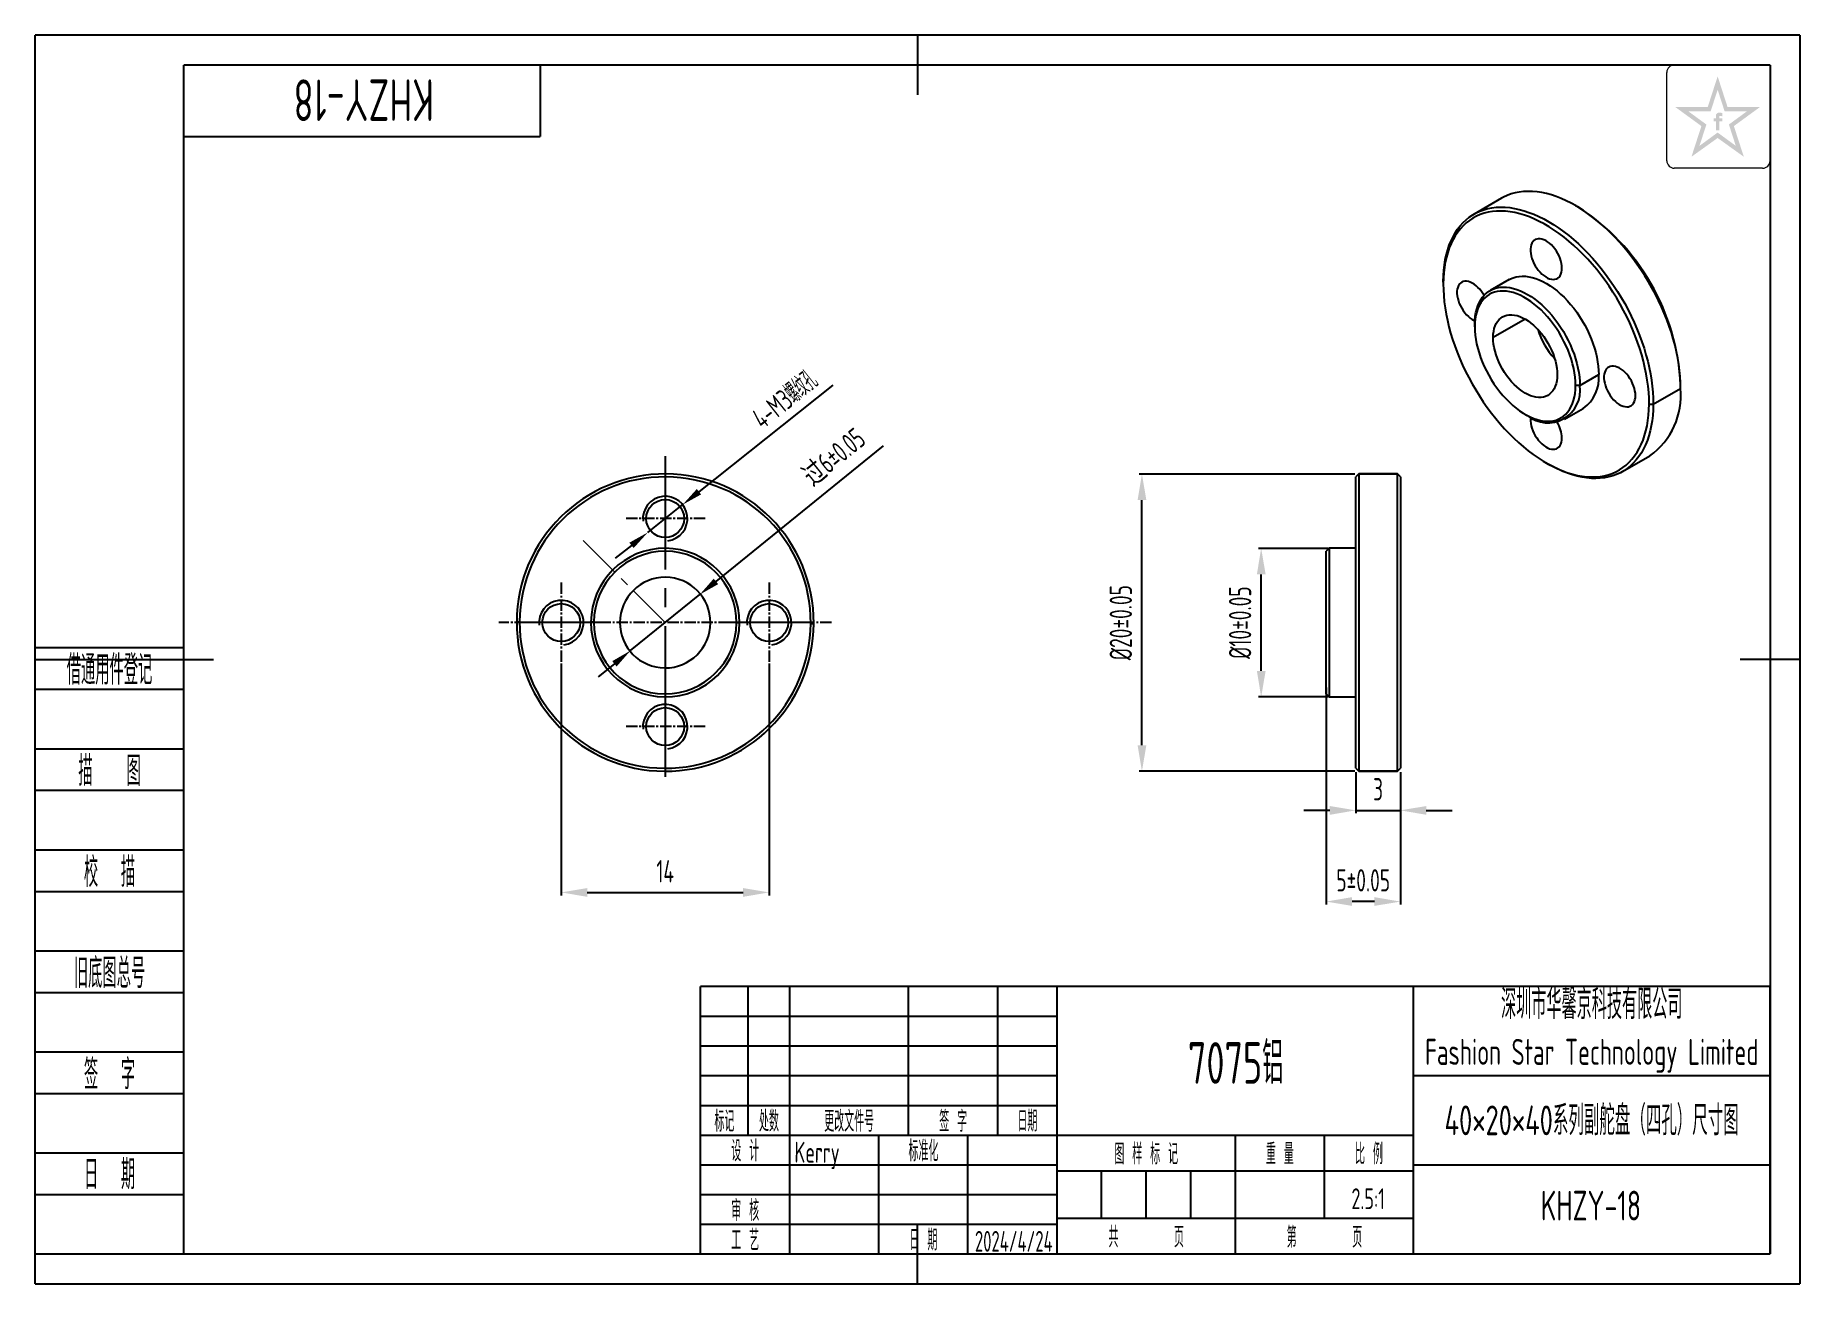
# Model space of a CAD drawing. Header units: inches. Extents: x -10 to 109, y -2 to 82.
import ezdxf
from ezdxf.enums import TextEntityAlignment as Align

# ---------------------------------------------------------------- set-up
doc = ezdxf.new("R2010")
doc.units = ezdxf.units.IN
doc.header["$LTSCALE"] = 0.4
doc.header["$MEASUREMENT"] = 0
doc.header["$PDMODE"] = 3
doc.header["$PDSIZE"] = 0.3125
doc.linetypes.add('CENTER', pattern=[0.6, 0.375, -0.075, 0.075, -0.075])
doc.linetypes.add('CENTER2', pattern=[28.575, 19.05, -3.175, 3.175, -3.175])
doc.layers.get('0').update_dxf_attribs({"linetype": 'CONTINUOUS'})
doc.layers.get('Defpoints').update_dxf_attribs({"linetype": 'CONTINUOUS'})
for name, color, linetype in [('1轮廓实线层', 7, 'CONTINUOUS'), ('2细线层', 4, 'CONTINUOUS'), ('3中心线层', 1, 'CENTER2'), ('6文字层', 3, 'CONTINUOUS'), ('7标注层', 4, 'CONTINUOUS'), ('DIM', 211, 'CONTINUOUS'), ('图框层', 7, 'CONTINUOUS')]:
    doc.layers.add(name, color=color, linetype=linetype)
doc.styles.add('PC_TEXTSTYLE', font='ISOCP.SHX', dxfattribs={"width": 0.707, "bigfont": 'GBCBIG.SHX'})
doc.styles.add('PC_TEXTSTYLE4', font='ISOCP.SHX', dxfattribs={"width": 0.707, "bigfont": 'GBCBIG.SHX'})
doc.dimstyles.new('GB_DIAMETER', dxfattribs={"dimtxt": 3.5, "dimasz": 3.5, "dimexe": 1, "dimexo": 0, "dimgap": 1.5, "dimtad": 1, "dimjust": 4, "dimdsep": 46, "dimtxsty": 'PC_TEXTSTYLE', "dimcen": 0, "dimclrd": 256, "dimclrt": 3, "dimadec": 0, "dimazin": 2, "dimtp": 0.1, "dimtm": 0.1, "dimtfac": 0.71, "dimtdec": 3, "dimtmove": 0, "dimatfit": 2, "dimfxl": 1, "dimtfill": 1, "dimarcsym": 0})
doc.dimstyles.new('GB_LINEAR', dxfattribs={"dimtxt": 3.5, "dimasz": 3.5, "dimexe": 1, "dimexo": 0, "dimgap": 1.5, "dimtad": 1, "dimdsep": 46, "dimtxsty": 'PC_TEXTSTYLE', "dimcen": 0, "dimclrd": 256, "dimclrt": 3, "dimadec": 0, "dimazin": 2, "dimtp": 0.1, "dimtm": 0.1, "dimtfac": 0.71, "dimtdec": 3, "dimtmove": 0, "dimatfit": 3, "dimfxl": 1, "dimtfill": 1, "dimarcsym": 0})

# ---------------------------------------------------------------- blocks, each defined once
blk = doc.blocks.new('*D2')
at = {"layer": '7标注层', "color": 0, "lineweight": -2}
for p, q in [((25.41, 39.72), (25.41, 24.13)), ((39.41, 39.72), (39.41, 24.13))]:
    blk.add_line(p, q, dxfattribs=at)
at = {"layer": '7标注层', "lineweight": -2}
blk.add_line((27.16, 24.33), (37.66, 24.33), dxfattribs=at)
at = {"layer": '7标注层'}
for points in [[(27.16, 24.62), (27.16, 24.03), (25.41, 24.33)], [(37.66, 24.03), (37.66, 24.62), (39.41, 24.33)]]:
    blk.add_solid(points, dxfattribs=at)
at = {"layer": 'Defpoints', "color": 0}
for p in [(25.41, 39.78), (39.41, 39.78), (39.41, 24.33)]:
    blk.add_point(p, dxfattribs=at)
at = {"layer": '7标注层', "color": 3, "insert": (32.41, 25.75), "char_height": 1.5, "attachment_point": 5, "style": 'PC_TEXTSTYLE', "bg_fill": 3, "box_fill_scale": 1.25, "bg_fill_color": 257, "bg_fill_transparency": 0}
blk.add_mtext('14', dxfattribs=at)
blk = doc.blocks.new('_ClosedBlank')
at = {"color": 0, "linetype": 'ByBlock', "lineweight": -2}
for p, q in [((-1, 0.167), (0, 0)), ((-1, 0.167), (-1, -0.167)), ((0, 0), (-1, -0.167))]:
    blk.add_line(p, q, dxfattribs=at)
blk = doc.blocks.new('*D7')
at = {"layer": '7标注层', "color": 0, "lineweight": -2}
for p, q in [((77.04, 47.48), (72.35, 47.48)), ((77.04, 37.48), (72.35, 37.48))]:
    blk.add_line(p, q, dxfattribs=at)
at = {"layer": '7标注层', "lineweight": -2}
blk.add_line((72.54, 39.23), (72.54, 45.73), dxfattribs=at)
at = {"layer": '7标注层'}
for points in [[(72.84, 45.73), (72.25, 45.73), (72.54, 47.48)], [(72.25, 39.23), (72.84, 39.23), (72.54, 37.48)]]:
    blk.add_solid(points, dxfattribs=at)
at = {"layer": 'Defpoints', "color": 0}
for p in [(72.54, 47.48), (77.11, 47.48), (77.11, 37.48)]:
    blk.add_point(p, dxfattribs=at)
at = {"layer": '7标注层', "color": 3, "insert": (71.12, 42.48), "char_height": 1.5, "attachment_point": 5, "rotation": 90, "style": 'PC_TEXTSTYLE', "bg_fill": 3, "box_fill_scale": 1.25, "bg_fill_color": 257, "bg_fill_transparency": 0}
blk.add_mtext('%%c10%%p0.05', dxfattribs=at)
blk = doc.blocks.new('*D3')
at = {"layer": '7标注层', "lineweight": -2}
for p, q in [((47.08, 54.37), (35.83, 45.25)), ((30.08, 40.6), (34.74, 44.37)), ((28.99, 39.71), (27.91, 38.83))]:
    blk.add_line(p, q, dxfattribs=at)
at = {"layer": '7标注层'}
for points in [[(35.68, 45.44), (35.98, 45.07), (34.74, 44.37)], [(29.14, 39.53), (28.85, 39.89), (30.08, 40.6)]]:
    blk.add_solid(points, dxfattribs=at)
at = {"layer": 'Defpoints', "color": 0}
for p in [(34.74, 44.37), (30.08, 40.6)]:
    blk.add_point(p, dxfattribs=at)
at = {"layer": '7标注层', "color": 3, "insert": (43.78, 53.6), "char_height": 1.4, "attachment_point": 5, "rotation": 39.022, "style": 'PC_TEXTSTYLE', "bg_fill": 3, "box_fill_scale": 1.25, "bg_fill_color": 257, "bg_fill_transparency": 0}
blk.add_mtext('{\\fsimsun|b0|i0|c134|p54;过}{6%%p0.05}', dxfattribs=at)
blk = doc.blocks.new('*D4')
at = {"layer": '7标注层', "color": 0, "lineweight": -2}
for p, q in [((78.84, 52.48), (64.32, 52.48)), ((78.84, 32.48), (64.32, 32.48))]:
    blk.add_line(p, q, dxfattribs=at)
at = {"layer": '7标注层', "lineweight": -2}
blk.add_line((64.51, 34.23), (64.51, 50.73), dxfattribs=at)
at = {"layer": '7标注层'}
for points in [[(64.81, 50.73), (64.22, 50.73), (64.51, 52.48)], [(64.22, 34.23), (64.81, 34.23), (64.51, 32.48)]]:
    blk.add_solid(points, dxfattribs=at)
at = {"layer": 'Defpoints', "color": 0}
for p in [(64.51, 52.48), (78.91, 52.48), (78.91, 32.48)]:
    blk.add_point(p, dxfattribs=at)
at = {"layer": '7标注层', "color": 3, "insert": (63.09, 42.48), "char_height": 1.5, "attachment_point": 5, "rotation": 90, "style": 'PC_TEXTSTYLE', "bg_fill": 3, "box_fill_scale": 1.25, "bg_fill_color": 257, "bg_fill_transparency": 0}
blk.add_mtext('%%c20%%p0.05', dxfattribs=at)
blk = doc.blocks.new('*D5')
at = {"layer": '7标注层', "color": 0, "lineweight": -2}
for p, q in [((78.91, 32.42), (78.91, 29.65)), ((81.91, 32.42), (81.91, 29.65))]:
    blk.add_line(p, q, dxfattribs=at)
at = {"layer": '7标注层', "lineweight": -2}
for p, q in [((77.16, 29.85), (75.41, 29.85)), ((78.91, 29.85), (81.91, 29.85)), ((83.66, 29.85), (85.41, 29.85))]:
    blk.add_line(p, q, dxfattribs=at)
at = {"layer": '7标注层'}
for points in [[(77.16, 29.55), (77.16, 30.14), (78.91, 29.85)], [(83.66, 30.14), (83.66, 29.55), (81.91, 29.85)]]:
    blk.add_solid(points, dxfattribs=at)
at = {"layer": '7标注层', "color": 3, "insert": (80.41, 31.27), "char_height": 1.5, "attachment_point": 5, "style": 'PC_TEXTSTYLE', "bg_fill": 3, "box_fill_scale": 1.25, "bg_fill_color": 257, "bg_fill_transparency": 0}
blk.add_mtext('3', dxfattribs=at)
at = {"layer": 'Defpoints', "color": 0}
for p in [(78.91, 32.48), (81.91, 32.48), (81.91, 29.85)]:
    blk.add_point(p, dxfattribs=at)
blk = doc.blocks.new('*D6')
at = {"layer": '7标注层', "color": 0, "lineweight": -2}
for p, q in [((76.91, 38.12), (76.91, 23.52)), ((81.91, 32.42), (81.91, 23.52))]:
    blk.add_line(p, q, dxfattribs=at)
at = {"layer": '7标注层', "lineweight": -2}
blk.add_line((80.16, 23.71), (78.66, 23.71), dxfattribs=at)
at = {"layer": '7标注层'}
for points in [[(78.66, 24.01), (78.66, 23.42), (76.91, 23.71)], [(80.16, 23.42), (80.16, 24.01), (81.91, 23.71)]]:
    blk.add_solid(points, dxfattribs=at)
at = {"layer": 'Defpoints', "color": 0}
for p in [(76.91, 38.18), (81.91, 32.48)]:
    blk.add_point(p, dxfattribs=at)
at = {"layer": '7标注层', "color": 3, "insert": (79.41, 25.14), "char_height": 1.5, "attachment_point": 5, "style": 'PC_TEXTSTYLE', "bg_fill": 3, "box_fill_scale": 1.25, "bg_fill_color": 257, "bg_fill_transparency": 0}
blk.add_mtext('5%%p0.05', dxfattribs=at)
at = {"layer": 'Defpoints', "color": 0}
blk.add_point((76.91, 23.71), dxfattribs=at)
blk = doc.blocks.new('ZwmFrameMain_A4^_^无分区图框^_^landscape')
at = {"layer": '1轮廓实线层'}
for p, q in [((123.5, 205), (123.5, 195)), ((0, 0), (0, 200)), ((267, 200), (0, 200)), ((267, 200), (267, 0)), ((-25, 100), (5, 100)), ((272, 100), (262, 100)), ((123.5, -5), (123.5, 5)), ((0, 0), (267, 0))]:
    blk.add_line(p, q, dxfattribs=at)
at = {"layer": '2细线层'}
for p, q in [((-25, -5), (-25, 205)), ((272, 205), (-25, 205)), ((272, 205), (272, -5)), ((-25, -5), (272, -5))]:
    blk.add_line(p, q, dxfattribs=at)
blk = doc.blocks.new('ZwmFrameMain_标题栏1')
at = {"layer": '1轮廓实线层'}
for p, q in [((-180, 0), (-180, 45)), ((0, 45), (-180, 45)), ((-172, 20), (-172, 45)), ((-165, 20), (-165, 45)), ((-145, 20), (-145, 45)), ((-130, 20), (-130, 45)), ((-120, 0), (-120, 45)), ((0, 0), (0, 45)), ((-60, 30), (0, 30)), ((-180, 20), (-60, 20)), ((-165, 0), (-165, 20)), ((-150, 0), (-150, 20)), ((-135, 0), (-135, 20)), ((-60, 15), (0, 15)), ((-180, 0), (0, 0))]:
    blk.add_line(p, q, dxfattribs=at)
at = {"layer": '1轮廓实线层', "color": 7}
for p, q in [((-60, 0), (-60, 45)), ((-180, 25), (-120, 25))]:
    blk.add_line(p, q, dxfattribs=at)
at = {"layer": '2细线层'}
for p, q in [((-180, 40), (-120, 40)), ((-180, 35), (-120, 35)), ((-180, 30), (-120, 30)), ((-90, 0), (-90, 20)), ((-75, 6), (-75, 20)), ((-180, 15), (-120, 15)), ((-120, 14), (-60, 14)), ((-112.5, 6), (-112.5, 14)), ((-105, 6), (-105, 14)), ((-97.5, 6), (-97.5, 14)), ((-180, 10), (-120, 10)), ((-120, 6), (-60, 6)), ((-180, 5), (-120, 5))]:
    blk.add_line(p, q, dxfattribs=at)
at = {"layer": '6文字层', "style": 'PC_TEXTSTYLE', "width": 0.667}
for s, p in [('标记', (-176, 22.5)), ('处数', (-168.5, 22.5)), (' 更改文件号 ', (-155, 22.5)), (' 签 字 ', (-137.5, 22.5)), (' 日期 ', (-125, 22.5)), (' 设 计 ', (-172.5, 17.51)), (' 标准化 ', (-142.5, 17.51)), (' 图 样 标 记 ', (-105, 17)), (' 重 量 ', (-82.5, 17)), (' 比 例 ', (-67.5, 17)), (' 审 核 ', (-172.5, 7.5)), (' 工 艺 ', (-172.5, 2.5)), (' 日 期 ', (-142.5, 2.5)), ('共       页', (-105, 3)), ('第       页', (-75, 3))]:
    blk.add_text(s, height=3.5, dxfattribs=at).set_placement(p, align=Align.MIDDLE)
at = {"layer": '6文字层', "style": 'PC_TEXTSTYLE', "flags": 8}
for tag, height, width, p, p2 in [('企业名称', 5, 3.445461, (-54.29, 34.82), (-5.27, 34.82)), ('产品名称或材料标记', 7, 1.034456, (-113.46, 28.64), (-66.42, 28.64)), ('图样名称', 5, 3.480264, (-54.79, 19.98), (-5.27, 19.98)), ('标准化', 3.5, 1.756036, (-133.83, 15.37), (-120.75, 15.37)), ('审核', 3.5, 2.723972, (-163.99, 5.37), (-150.63, 5.37)), ('重量', 3.5, 2.448074, (-88.46, 7.54), (-76.55, 7.54)), ('比例', 3.5, 2.367734, (-73.35, 7.54), (-61.93, 7.54)), ('图样代号', 5, 3.489916, (-54.79, 5.63), (-5.52, 5.63)), ('工艺', 3.5, 2.851598, (-164.21, 0.37), (-150.89, 0.37)), ('日期', 3.5, 2.733185, (-133.83, 0.37), (-120.75, 0.37)), ('共几页', 3.5, 0.953151, (-108.58, 1.48), (-101.56, 1.48))]:
    blk.add_attdef(tag, text='', height=height, dxfattribs=dict(at, width=width)).set_placement(p, p2, align=Align.FIT)
at = {"layer": '6文字层', "style": 'PC_TEXTSTYLE', "width": 9.901758, "flags": 8}
blk.add_attdef('设计', text='', height=3.5, rotation=359.5768, dxfattribs=at).set_placement((-164.23, 15.37), (-150.37, 15.27), align=Align.FIT)
at = {"layer": '6文字层', "color": 3, "style": 'PC_TEXTSTYLE', "width": 0.96618, "flags": 8}
blk.add_attdef('第几页', text='', height=3.5, dxfattribs=at).set_placement((-78.29, 1.5), (-71.16, 1.5), align=Align.FIT)
at = {"layer": '6文字层', "color": 0, "style": 'PC_TEXTSTYLE', "width": 0.715273, "flags": 8}
blk.add_attdef('图纸张数', text='', height=3.5, dxfattribs=at).set_placement((-2.66, -3.87), (4.46, -3.87), align=Align.FIT)
blk = doc.blocks.new('ZwmFrameMain_图样代号')
at = {"layer": '2细线层', "linetype": 'Continuous'}
for p in [(60, 0), (0, -12)]:
    blk.add_line(p, (60, -12), dxfattribs=at)
at = {"layer": '6文字层', "style": 'PC_TEXTSTYLE', "width": 2.827942}
blk.add_attdef('图样代号', text='', height=7, rotation=180, dxfattribs=at).set_placement((58.24, -2.4), (2.35, -2.4), align=Align.FIT)
blk = doc.blocks.new('ZwmFrameMain_附加栏')
at = {"layer": '2细线层'}
for p, q in [((-25, 102), (0, 102)), ((-25, 95), (0, 95)), ((-25, 85), (0, 85)), ((-25, 78), (0, 78)), ((-25, 68), (0, 68)), ((-25, 61), (0, 61)), ((-25, 51), (0, 51)), ((-25, 44), (0, 44)), ((-25, 34), (0, 34)), ((-25, 27), (0, 27)), ((-25, 17), (0, 17)), ((-25, 10), (0, 10)), ((-25, 0), (0, 0))]:
    blk.add_line(p, q, dxfattribs=at)
at = {"layer": '6文字层', "color": 3, "style": 'PC_TEXTSTYLE'}
for s, width, p in [('借通用件登记', 0.667, (-12.5, 98.5)), ('描   图', 0.6667, (-12.5, 81.5)), ('校  描', 0.667, (-12.5, 64.5)), ('旧底图总号', 0.667, (-12.5, 47.5)), ('签  字', 0.667, (-12.5, 30.5)), ('日  期', 0.667, (-12.49, 13.6))]:
    blk.add_text(s, height=5, dxfattribs=dict(at, width=width)).set_placement(p, align=Align.MIDDLE)
at = {"layer": '6文字层', "style": 'PC_TEXTSTYLE'}
for tag, width, p, p2 in [('借通用件登记', 0.671328, (-23.44, 86.36), (-1.25, 86.36)), ('描图', 2.120922, (-23.44, 69.36), (-1.25, 69.36)), ('校图', 2.149976, (-23.75, 52.06), (-1.25, 52.06)), ('旧底图总号', 0.761452, (-22.84, 35.67), (-1.86, 35.67)), ('签字', 2.026939, (-23.14, 18.37), (-1.56, 18.37)), ('日期', 1.89999, (-22.84, 1.37), (-2.17, 1.37))]:
    blk.add_attdef(tag, text='', height=5, dxfattribs=dict(at, width=width)).set_placement(p, p2, align=Align.FIT)
blk = doc.blocks.new('*D17')
at = {"layer": '7标注层', "lineweight": -2}
for p, q in [((43.7, 58.46), (34.68, 51.29)), ((31.24, 48.55), (33.59, 50.42)), ((30.14, 47.68), (29.05, 46.81))]:
    blk.add_line(p, q, dxfattribs=at)
at = {"layer": '7标注层'}
for points in [[(34.54, 51.47), (34.83, 51.11), (33.59, 50.42)], [(30.29, 47.5), (30, 47.86), (31.24, 48.55)]]:
    blk.add_solid(points, dxfattribs=at)
at = {"layer": 'Defpoints', "color": 0}
for p in [(33.59, 50.42), (31.24, 48.55)]:
    blk.add_point(p, dxfattribs=at)
at = {"layer": '7标注层', "color": 3, "insert": (40.46, 57.52), "char_height": 1.4, "attachment_point": 5, "rotation": 38.4811, "style": 'PC_TEXTSTYLE', "bg_fill": 3, "box_fill_scale": 1.25, "bg_fill_color": 257, "bg_fill_transparency": 0}
blk.add_mtext('4-M3螺纹孔', dxfattribs=at)

msp = doc.modelspace()

# ---------------------------------------------------------------- hatches: boundary and pattern name
at = {"layer": '6文字层', "lineweight": 5}
h = msp.add_hatch(color=2, dxfattribs=at)
edge = h.paths.add_edge_path(flags=0)
edge.add_line((103.386, 76.209), (103.584, 76.209))
edge.add_line((103.584, 76.209), (103.584, 76.422))
edge.add_line((103.584, 76.422), (103.388, 76.422))
edge.add_line((103.388, 76.422), (103.388, 76.527))
edge.add_spline(control_points=[(103.388, 76.527), (103.388, 76.539), (103.388, 76.587), (103.482, 76.572), (103.541, 76.563), (103.575, 76.555), (103.588, 76.551)], knot_values=[0, 0, 0, 0, 1.4943482, 5.8188355, 8.4876202, 10.3632598, 10.3632598, 10.3632598, 10.3632598], degree=3, periodic=0)
edge.add_line((103.588, 76.551), (103.588, 76.769))
edge.add_spline(control_points=[(103.588, 76.769), (103.553, 76.778), (103.466, 76.798), (103.342, 76.809), (103.228, 76.757), (103.17, 76.685), (103.16, 76.63), (103.157, 76.614)], knot_values=[0, 0, 0, 0, 4.9341397, 11.9452686, 16.0265909, 21.3569295, 23.4510995, 23.4510995, 23.4510995, 23.4510995], degree=3, periodic=0)
edge.add_line((103.157, 76.614), (103.157, 76.422))
edge.add_line((103.157, 76.422), (103.014, 76.422))
edge.add_line((103.014, 76.422), (103.014, 76.209))
edge.add_line((103.014, 76.209), (103.159, 76.209))
edge.add_line((103.159, 76.209), (103.159, 75.614))
edge.add_line((103.159, 75.614), (103.386, 75.614))
edge.add_line((103.386, 75.614), (103.386, 76.209))
h.paths.add_polyline_path([(106.114, 77.166), (103.944, 77.166), (103.274, 79.237), (102.604, 77.166), (100.434, 77.166), (102.181, 75.893), (101.511, 73.828), (103.274, 75.09), (105.037, 73.828), (104.367, 75.893)])
h.paths.add_polyline_path([(104.031, 75.998), (104.497, 74.562), (103.274, 75.457), (102.051, 74.562), (102.517, 75.998), (101.29, 76.893), (102.806, 76.893), (103.274, 78.337), (103.742, 76.893), (105.257, 76.893)], flags=16)

# ---------------------------------------------------------------- linework, layer by layer
at = {"color": 7, "linetype": 'Continuous', "lineweight": 25}
for p, q in [((88.711, 71.033), (86.872, 69.971)), ((93.853, 70.455), (93.711, 70.537)), ((84.801, 65.437), (84.801, 65.273)), ((84.801, 65.393), (84.801, 65.437)), ((84.801, 65.393), (84.801, 65.23)), ((89.23, 65.559), (87.958, 64.825)), ((86.922, 62.393), (86.922, 62.557)), ((86.922, 62.535), (86.922, 62.557)), ((86.922, 62.535), (86.922, 62.372)), ((93.993, 58.431), (93.71, 58.432)), ((93.993, 58.431), (95.266, 59.166)), ((98.943, 57.184), (100.781, 58.246)), ((100.781, 58.29), (100.781, 58.453)), ((98.66, 57.185), (98.943, 57.184)), ((90.315, 56.494), (90.457, 56.412)), ((92.957, 56.164), (94.23, 56.899)), ((96.871, 52.65), (98.71, 53.712)), ((81.91, 52.284), (81.71, 52.484)), ((81.91, 52.284), (81.71, 52.484)), ((81.71, 42.43), (81.71, 52.484)), ((81.91, 52.284), (81.91, 42.431)), ((91.729, 53.228), (91.87, 53.146)), ((22.412, 42.538), (22.612, 42.537))]:
    msp.add_line(p, q, dxfattribs=at)
at = {"color": 1, "linetype": 'Continuous', "lineweight": 25}
msp.add_line((90.305, 62.91), (88.159, 61.671), dxfattribs=at)
at = {"color": 7, "linetype": 'Continuous', "lineweight": 25, "flags": 128}
for points in [[(100.781, 58.246), (100.775, 58.638), (100.753, 59.039), (100.715, 59.447), (100.661, 59.861), (100.591, 60.282), (100.505, 60.707), (100.405, 61.136), (100.289, 61.568), (100.158, 62.001), (100.013, 62.436), (99.853, 62.87), (99.679, 63.303), (99.492, 63.734), (99.292, 64.162), (99.079, 64.586), (98.854, 65.005), (98.617, 65.418), (98.37, 65.824), (98.111, 66.222), (97.843, 66.612), (97.565, 66.992), (97.279, 67.361), (96.984, 67.719), (96.682, 68.065), (96.374, 68.398), (96.059, 68.718), (95.739, 69.023), (95.414, 69.313), (95.086, 69.587), (94.754, 69.845), (94.42, 70.086), (94.085, 70.31), (93.748, 70.515), (93.412, 70.702), (93.076, 70.871), (92.742, 71.02), (92.41, 71.149), (92.08, 71.258), (91.755, 71.348), (91.434, 71.417), (91.118, 71.466), (90.808, 71.493), (90.504, 71.501), (90.208, 71.487), (89.92, 71.453), (89.64, 71.399), (89.369, 71.324), (89.109, 71.228), (88.858, 71.113), (88.711, 71.033)], [(84.801, 65.437), (84.81, 65.82), (84.836, 66.192), (84.878, 66.554), (84.936, 66.904), (85.009, 67.241), (85.098, 67.564), (85.202, 67.873), (85.321, 68.168), (85.456, 68.447), (85.604, 68.71), (85.767, 68.956), (85.944, 69.185), (86.134, 69.395), (86.337, 69.588), (86.553, 69.762), (86.781, 69.916), (87.02, 70.052), (87.27, 70.167), (87.531, 70.262), (87.801, 70.337), (88.081, 70.392), (88.369, 70.426), (88.666, 70.439), (88.969, 70.432), (89.279, 70.404), (89.595, 70.356), (89.916, 70.287), (90.242, 70.197), (90.571, 70.088), (90.903, 69.958), (91.238, 69.809), (91.573, 69.641), (91.91, 69.454), (92.246, 69.248), (92.582, 69.025), (92.916, 68.784), (93.247, 68.526), (93.576, 68.252), (93.901, 67.962), (94.221, 67.656), (94.535, 67.337), (94.844, 67.004), (95.146, 66.658), (95.44, 66.3), (95.727, 65.93), (96.004, 65.55), (96.273, 65.161), (96.531, 64.763), (96.779, 64.357), (97.016, 63.944), (97.241, 63.525), (97.453, 63.101), (97.654, 62.673), (97.841, 62.242), (98.014, 61.809), (98.174, 61.375), (98.32, 60.94), (98.45, 60.507), (98.566, 60.075), (98.667, 59.646), (98.752, 59.221), (98.822, 58.8), (98.876, 58.385), (98.914, 57.977), (98.936, 57.577), (98.943, 57.184)], [(98.66, 57.185), (98.653, 57.576), (98.631, 57.974), (98.592, 58.381), (98.538, 58.794), (98.467, 59.213), (98.381, 59.636), (98.279, 60.063), (98.162, 60.493), (98.03, 60.925), (97.883, 61.357), (97.722, 61.789), (97.547, 62.22), (97.358, 62.648), (97.157, 63.073), (96.942, 63.494), (96.715, 63.91), (96.477, 64.319), (96.227, 64.721), (95.967, 65.115), (95.698, 65.5), (95.418, 65.874), (95.131, 66.238), (94.835, 66.591), (94.532, 66.93), (94.223, 67.257), (93.907, 67.569), (93.587, 67.867), (93.262, 68.149), (92.934, 68.415), (92.603, 68.664), (92.27, 68.896), (91.935, 69.109), (91.6, 69.305), (91.266, 69.481), (90.932, 69.639), (90.601, 69.776), (90.272, 69.894), (89.946, 69.991), (89.625, 70.068), (89.308, 70.125), (88.997, 70.16), (88.693, 70.175), (88.395, 70.169), (88.106, 70.142), (87.825, 70.094), (87.553, 70.025), (87.29, 69.936), (87.039, 69.827), (86.798, 69.697), (86.568, 69.548), (86.351, 69.379), (86.146, 69.191), (85.954, 68.985), (85.776, 68.76), (85.612, 68.518), (85.462, 68.259), (85.326, 67.984), (85.206, 67.692), (85.101, 67.386), (85.011, 67.065), (84.937, 66.731), (84.879, 66.383), (84.837, 66.024), (84.811, 65.654), (84.801, 65.273)], [(92.791, 66.333), (92.783, 66.488), (92.759, 66.65), (92.719, 66.816), (92.665, 66.985), (92.596, 67.153), (92.514, 67.318), (92.42, 67.477), (92.316, 67.628), (92.203, 67.768), (92.083, 67.897), (91.957, 68.01), (91.828, 68.108), (91.698, 68.188), (91.568, 68.249), (91.44, 68.291), (91.317, 68.312), (91.2, 68.312), (91.091, 68.291), (90.992, 68.25), (90.904, 68.19), (90.828, 68.11), (90.767, 68.013), (90.719, 67.9), (90.688, 67.772), (90.672, 67.631), (90.672, 67.481), (90.688, 67.322), (90.719, 67.157), (90.767, 66.989), (90.828, 66.821), (90.904, 66.654), (90.992, 66.492), (91.091, 66.336), (91.2, 66.19), (91.317, 66.056), (91.44, 65.934), (91.568, 65.829), (91.698, 65.74), (91.828, 65.669), (91.957, 65.617), (92.083, 65.586), (92.203, 65.576), (92.316, 65.586), (92.42, 65.616), (92.514, 65.667), (92.596, 65.737), (92.665, 65.826), (92.719, 65.931), (92.759, 66.052), (92.783, 66.187), (92.791, 66.333)], [(87.546, 64.492), (87.471, 64.618), (87.366, 64.769), (87.253, 64.91), (87.133, 65.038), (87.007, 65.152), (86.878, 65.25), (86.748, 65.33), (86.618, 65.391), (86.49, 65.432), (86.367, 65.453), (86.25, 65.453), (86.141, 65.433), (86.042, 65.392), (85.954, 65.331), (85.879, 65.252), (85.817, 65.155), (85.77, 65.041), (85.738, 64.913), (85.722, 64.773), (85.722, 64.622), (85.738, 64.463), (85.77, 64.299), (85.817, 64.131), (85.879, 63.962), (85.954, 63.796), (86.042, 63.633), (86.141, 63.478), (86.25, 63.332), (86.367, 63.197), (86.49, 63.076), (86.618, 62.97), (86.748, 62.881), (86.878, 62.81), (86.929, 62.788)], [(89.23, 65.559), (89.331, 65.613), (89.514, 65.69), (89.707, 65.745), (89.91, 65.78), (90.121, 65.793), (90.339, 65.786), (90.564, 65.757), (90.795, 65.706), (91.03, 65.635), (91.268, 65.544), (91.508, 65.432), (91.749, 65.301), (91.991, 65.15), (92.231, 64.982), (92.468, 64.796), (92.703, 64.593), (92.932, 64.375), (93.156, 64.142), (93.374, 63.895), (93.584, 63.636), (93.785, 63.366), (93.976, 63.085), (94.157, 62.797), (94.327, 62.5), (94.485, 62.198), (94.63, 61.892), (94.761, 61.582), (94.878, 61.27), (94.981, 60.959), (95.068, 60.649), (95.14, 60.341), (95.196, 60.038), (95.235, 59.74), (95.259, 59.449), (95.266, 59.166)], [(84.801, 65.273), (84.807, 64.883), (84.829, 64.484), (84.868, 64.077), (84.923, 63.664), (84.993, 63.246), (85.079, 62.822), (85.181, 62.395), (85.298, 61.965), (85.43, 61.533), (85.577, 61.101), (85.738, 60.669), (85.913, 60.238), (86.102, 59.81), (86.304, 59.385), (86.518, 58.964), (86.745, 58.548), (86.984, 58.139), (87.233, 57.737), (87.493, 57.343), (87.763, 56.959), (88.042, 56.584), (88.33, 56.22), (88.625, 55.868), (88.928, 55.528), (89.238, 55.201), (89.553, 54.889), (89.873, 54.591), (90.198, 54.309), (90.527, 54.044), (90.858, 53.794), (91.191, 53.563), (91.525, 53.349), (91.86, 53.153), (92.195, 52.977), (92.528, 52.82), (92.86, 52.682), (93.189, 52.564), (93.514, 52.467), (93.836, 52.39), (94.152, 52.333), (94.463, 52.298), (94.768, 52.283), (95.065, 52.289), (95.355, 52.316), (95.636, 52.364), (95.908, 52.433), (96.17, 52.522), (96.422, 52.632), (96.663, 52.761), (96.892, 52.91), (97.109, 53.079), (97.314, 53.267), (97.506, 53.473), (97.684, 53.698), (97.849, 53.94), (97.999, 54.199), (98.134, 54.475), (98.254, 54.766), (98.36, 55.072), (98.449, 55.393), (98.523, 55.727), (98.582, 56.075), (98.624, 56.434), (98.65, 56.805), (98.66, 57.185)], [(86.922, 62.557), (86.931, 62.831), (86.957, 63.093), (87, 63.343), (87.058, 63.579), (87.132, 63.802), (87.222, 64.009), (87.327, 64.199), (87.447, 64.373), (87.58, 64.528), (87.727, 64.664), (87.887, 64.781), (88.058, 64.878), (88.241, 64.955), (88.434, 65.01), (88.637, 65.045), (88.848, 65.059), (89.066, 65.051), (89.292, 65.022), (89.522, 64.972), (89.757, 64.901), (89.995, 64.809), (90.235, 64.697), (90.477, 64.566), (90.718, 64.416), (90.958, 64.247), (91.196, 64.061), (91.43, 63.858), (91.659, 63.64), (91.884, 63.407), (92.101, 63.16), (92.311, 62.901), (92.512, 62.631), (92.703, 62.351), (92.885, 62.062), (93.054, 61.766), (93.212, 61.463), (93.357, 61.157), (93.488, 60.847), (93.605, 60.536), (93.708, 60.224), (93.795, 59.914), (93.867, 59.606), (93.923, 59.303), (93.963, 59.005), (93.986, 58.714), (93.993, 58.431)], [(93.71, 58.432), (93.703, 58.71), (93.68, 58.995), (93.64, 59.288), (93.584, 59.586), (93.512, 59.888), (93.424, 60.193), (93.321, 60.499), (93.204, 60.804), (93.073, 61.108), (92.928, 61.408), (92.77, 61.703), (92.601, 61.992), (92.42, 62.273), (92.229, 62.546), (92.029, 62.807), (91.82, 63.058), (91.605, 63.295), (91.382, 63.518), (91.155, 63.726), (90.923, 63.918), (90.689, 64.093), (90.453, 64.25), (90.216, 64.388), (89.98, 64.507), (89.745, 64.606), (89.513, 64.684), (89.285, 64.742), (89.062, 64.779), (88.845, 64.794), (88.635, 64.788), (88.433, 64.761), (88.241, 64.712), (88.059, 64.643), (87.887, 64.553), (87.728, 64.442), (87.581, 64.313), (87.447, 64.164), (87.328, 63.997), (87.223, 63.812), (87.133, 63.611), (87.058, 63.394), (87, 63.163), (86.958, 62.918), (86.931, 62.661), (86.922, 62.393)], [(88.159, 61.671), (88.169, 61.883), (88.194, 62.083), (88.236, 62.271), (88.293, 62.445), (88.366, 62.603), (88.454, 62.744), (88.556, 62.868), (88.671, 62.973), (88.799, 63.059), (88.939, 63.124), (89.089, 63.169), (89.248, 63.193), (89.415, 63.196), (89.589, 63.177), (89.769, 63.137), (89.953, 63.077), (90.14, 62.997), (90.328, 62.896), (90.516, 62.777), (90.702, 62.64), (90.885, 62.486), (91.065, 62.316), (91.238, 62.132), (91.404, 61.934), (91.563, 61.725), (91.711, 61.506), (91.849, 61.279), (91.976, 61.045), (92.089, 60.806), (92.19, 60.565), (92.276, 60.322), (92.347, 60.08), (92.402, 59.84), (92.442, 59.605), (92.465, 59.375), (92.473, 59.154)], [(86.922, 62.393), (86.929, 62.116), (86.952, 61.83), (86.992, 61.537), (87.048, 61.239), (87.12, 60.937), (87.208, 60.632), (87.311, 60.326), (87.428, 60.021), (87.559, 59.718), (87.704, 59.417), (87.862, 59.122), (88.031, 58.833), (88.212, 58.552), (88.403, 58.28), (88.603, 58.018), (88.812, 57.768), (89.027, 57.531), (89.25, 57.307), (89.477, 57.099), (89.708, 56.907), (89.943, 56.732), (90.179, 56.575), (90.416, 56.437), (90.652, 56.318), (90.887, 56.219), (91.119, 56.141), (91.347, 56.083), (91.57, 56.047), (91.787, 56.031), (91.997, 56.037), (92.199, 56.065), (92.391, 56.113), (92.573, 56.183), (92.745, 56.273), (92.904, 56.383), (93.051, 56.513), (93.185, 56.662), (93.304, 56.829), (93.409, 57.014), (93.499, 57.215), (93.574, 57.431), (93.632, 57.663), (93.674, 57.907), (93.701, 58.164), (93.71, 58.432)], [(92.473, 59.154), (92.463, 58.943), (92.438, 58.742), (92.396, 58.554), (92.339, 58.381), (92.266, 58.222), (92.178, 58.081), (92.076, 57.957), (91.961, 57.852), (91.833, 57.767), (91.693, 57.701), (91.543, 57.656), (91.384, 57.633), (91.217, 57.63), (91.043, 57.648), (90.863, 57.688), (90.679, 57.748), (90.492, 57.829), (90.304, 57.929), (90.116, 58.048), (89.93, 58.185), (89.747, 58.339), (89.567, 58.509), (89.394, 58.694), (89.228, 58.891), (89.069, 59.1), (88.921, 59.319), (88.783, 59.546), (88.656, 59.78), (88.543, 60.019), (88.442, 60.261), (88.356, 60.504), (88.285, 60.746), (88.23, 60.986), (88.19, 61.221), (88.167, 61.45), (88.159, 61.671)], [(97.741, 57.759), (97.733, 57.915), (97.709, 58.077), (97.669, 58.243), (97.614, 58.412), (97.546, 58.58), (97.464, 58.744), (97.37, 58.903), (97.266, 59.054), (97.153, 59.195), (97.032, 59.323), (96.907, 59.437), (96.778, 59.535), (96.647, 59.615), (96.517, 59.676), (96.39, 59.717), (96.267, 59.738), (96.15, 59.739), (96.041, 59.718), (95.942, 59.677), (95.854, 59.617), (95.778, 59.537), (95.716, 59.44), (95.669, 59.326), (95.637, 59.199), (95.621, 59.058), (95.621, 58.907), (95.637, 58.749), (95.669, 58.584), (95.716, 58.416), (95.778, 58.247), (95.854, 58.081), (95.942, 57.919), (96.041, 57.763), (96.15, 57.617), (96.267, 57.482), (96.39, 57.361), (96.517, 57.255), (96.647, 57.166), (96.778, 57.096), (96.907, 57.044), (97.032, 57.013), (97.153, 57.002), (97.266, 57.012), (97.37, 57.043), (97.464, 57.094), (97.546, 57.164), (97.614, 57.253), (97.669, 57.358), (97.709, 57.479), (97.733, 57.614), (97.741, 57.759)], [(98.943, 57.184), (98.933, 56.802), (98.907, 56.429), (98.865, 56.068), (98.808, 55.718), (98.734, 55.381), (98.645, 55.057), (98.541, 54.748), (98.422, 54.454), (98.288, 54.175), (98.139, 53.912), (97.976, 53.666), (97.799, 53.437), (97.609, 53.226), (97.406, 53.034), (97.19, 52.86), (96.963, 52.705), (96.723, 52.57), (96.473, 52.454), (96.212, 52.359), (95.942, 52.284), (95.662, 52.229), (95.374, 52.195), (95.078, 52.182), (94.774, 52.189), (94.464, 52.217), (94.148, 52.266), (93.827, 52.335), (93.501, 52.424), (93.172, 52.534), (92.84, 52.663), (92.506, 52.812), (92.17, 52.98), (91.87, 53.146)], [(90.68, 56.291), (90.672, 56.2), (90.672, 56.049), (90.688, 55.89), (90.719, 55.726), (90.767, 55.558), (90.828, 55.389), (90.904, 55.223), (90.992, 55.06), (91.091, 54.905), (91.2, 54.759), (91.317, 54.624), (91.44, 54.503), (91.568, 54.397), (91.698, 54.308), (91.828, 54.237), (91.957, 54.186), (92.083, 54.155), (92.203, 54.144), (92.316, 54.154), (92.42, 54.185), (92.514, 54.236), (92.596, 54.306), (92.665, 54.394), (92.719, 54.5), (92.759, 54.621), (92.783, 54.755), (92.791, 54.901), (92.791, 54.901)]]:
    msp.add_lwpolyline(points, dxfattribs=at)
msp.add_circle((25.412, 42.484), 1.275)
at = {"color": 7, "linetype": 'Continuous', "lineweight": 25}
for centre, radius, start, end in [((85.759, 57.782), 15.037, 2.55833, 57.43629), ((96.049, 63.722), 5.115, 197.09943, 222.89519), ((91.833, 58.108), 2.184, 230.9376, 8.51875), ((92.794, 58.925), 2.484, 305.33115, 5.56408), ((95.803, 57.78), 5, 305.54919, 5.34604), ((90.572, 54.811), 2.221, 2.31183, 31.58021)]:
    msp.add_arc(centre, radius, start, end, dxfattribs=at)
at = {"layer": '2细线层'}
msp.add_arc((25.412, 42.484), 1.5, 277, 187, dxfattribs=at)
at = {"layer": '6文字层', "color": 212, "lineweight": 5}
for p, q in [((100.353, 80), (106.8, 80)), ((106.8, 80), (106.8, 73.558)), ((99.855, 73.558), (99.855, 79.501)), ((106.301, 73.06), (100.353, 73.06))]:
    msp.add_line(p, q, dxfattribs=at)
for centre, start, end in [((100.353, 79.501), 90, 180), ((100.353, 73.558), 180, 270), ((106.301, 73.558), 270, 0)]:
    msp.add_arc(centre, 0.499, start, end, dxfattribs=at)

# ---------------------------------------------------------------- block references
at = {"layer": '图框层'}
ref = msp.add_blockref('ZwmFrameMain_图样代号', (0, 80), dxfattribs=dict(at, xscale=0.4, yscale=0.4, zscale=0.4))
ref.add_attrib('图样代号', 'KHZY-18', dxfattribs={"layer": '6文字层', "height": 2.8, "rotation": 180, "style": 'PC_TEXTSTYLE', "width": 0.707}).set_placement((12.117, 79.039), align=Align.CENTER)
at = {"layer": '图框层', "xscale": 0.4, "yscale": 0.4, "zscale": 0.4}
msp.add_blockref('ZwmFrameMain_附加栏', (0, 0), dxfattribs=at)
at = {"layer": '图框层'}
ref = msp.add_blockref('ZwmFrameMain_标题栏1', (106.8, 0), dxfattribs=dict(at, xscale=0.4, yscale=0.4, zscale=0.4))
ref.add_attrib('产品名称或材料标记', '7075铝', dxfattribs={"layer": '6文字层', "height": 2.8, "style": 'PC_TEXTSTYLE', "width": 0.707}).set_placement((70.823, 11.454), align=Align.CENTER)
ref.add_attrib('设计', 'Kerry', (41.109, 6.149), dxfattribs={"layer": '6文字层', "height": 1.4, "rotation": 359.57685, "style": 'PC_TEXTSTYLE', "width": 0.707})
ref.add_attrib('日期', '2024/4/24', dxfattribs={"layer": '6文字层', "height": 1.4, "style": 'PC_TEXTSTYLE', "width": 0.57954}).set_placement((53.266, 0.149), (58.499, 0.149), align=Align.FIT)
ref.add_attrib('图样名称', '40×20×40系列副舵盘（四孔）尺寸图', dxfattribs={"layer": '6文字层', "height": 2, "style": 'PC_TEXTSTYLE', "width": 0.684938}).set_placement((84.886, 7.991), (104.693, 7.991), align=Align.FIT)
ref.add_attrib('图样代号', 'KHZY-18', dxfattribs={"layer": '6文字层', "height": 2, "style": 'PC_TEXTSTYLE', "width": 0.707}).set_placement((94.74, 2.252), align=Align.CENTER)
ref.add_attrib('比例', '2.5:1', dxfattribs={"layer": '6文字层', "height": 1.4, "style": 'PC_TEXTSTYLE', "width": 0.707}).set_placement((79.743, 3.017), align=Align.CENTER)

# ---------------------------------------------------------------- texts
at = {"layer": '6文字层', "insert": (94.8, 15), "char_height": 1.75, "width": 24, "attachment_point": 5, "style": 'PC_TEXTSTYLE4'}
msp.add_mtext('{\\H1.142857x;深圳市华馨京科技有限公司}\\P\\pxsm1,qc;Fashion Star Technology Limited', dxfattribs=at)

# ---------------------------------------------------------------- dimensions: what is measured, and where the dimension line sits
at = {"layer": '7标注层'}
dim = msp.add_linear_dim(base=(72.544, 47.484), p1=(77.11, 37.484), p2=(77.11, 47.484), angle=90, text='%%c<>%%p0.05', dimstyle='GB_LINEAR', override={"dimscale": 0.5, "dimtxt": 3, "dimexe": 0.396, "dimexo": 0.1375, "dimdec": 0, "dimzin": 0, "dimpost": '<>', "dimcen": 0.198, "dimtp": 0, "dimtm": 0, "dimldrblk": 'ClosedBlank', "dimtvp": 0.1, "dimtfill": 1, "dimtfillclr": 0, "dimtzin": 0}, dxfattribs=at)
dim.commit()
dim.dimension.update_dxf_attribs({"geometry": '*D7', "text_midpoint": (72.544, 42.484), "dimtype": 160})
dim = msp.add_linear_dim(base=(39.412, 24.326), p1=(25.412, 39.784), p2=(39.412, 39.784), dimstyle='GB_LINEAR', override={"dimscale": 0.5, "dimtxt": 3, "dimasz": 3.5, "dimexe": 0.396, "dimexo": 0.1375, "dimgap": 1.5, "dimtad": 1, "dimdec": 0, "dimlfac": 1, "dimzin": 0, "dimpost": '<>', "dimsah": 0, "dimcen": 0.198, "dimse1": 0, "dimse2": 0, "dimsd1": 0, "dimsd2": 0, "dimtp": 0, "dimtm": 0, "dimtofl": 1, "dimldrblk": 'ClosedBlank', "dimtvp": 0.1, "dimtfill": 1, "dimtfillclr": 0, "dimtzin": 0}, dxfattribs=at)
dim.commit()
dim.dimension.update_dxf_attribs({"geometry": '*D2', "text_midpoint": (32.412, 24.326), "dimtype": 160})

# ---------------------------------------------------------------- next in the draw order: linework, layer by layer
msp.add_circle((32.412, 35.484), 1.275)
at = {"layer": '2细线层'}
msp.add_arc((32.412, 35.484), 1.5, 277, 187, dxfattribs=at)
at = {"layer": '3中心线层', "ltscale": 0.1}
for p, q in [((25.412, 45.184), (25.412, 39.784)), ((35.112, 35.484), (29.712, 35.484))]:
    msp.add_line(p, q, dxfattribs=at)
at = {"layer": '3中心线层'}
msp.add_line((32.412, 38.184), (32.412, 32.784), dxfattribs=at)

# ---------------------------------------------------------------- next in the draw order: dimensions: what is measured, and where the dimension line sits
at = {"layer": '7标注层'}
dim = msp.add_diameter_dim_2p(p1=(30.081, 40.595), p2=(34.743, 44.373), text='{\\fsimsun|b0|i0|c134|p54;过}{<>%%p0.05}', dimstyle='GB_DIAMETER', override={"dimscale": 0.4, "dimpost": '<>', "dimatfit": 0, "dimtvp": 0.1, "dimtfill": 1, "dimtfillclr": 0}, dxfattribs=at)
dim.commit()
dim.dimension.update_dxf_attribs({"geometry": '*D3', "text_midpoint": (44.715, 52.455), "dimtype": 163})
dim = msp.add_linear_dim(base=(64.514, 52.484), p1=(78.91, 32.484), p2=(78.91, 52.484), angle=90, text='%%c<>%%p0.05', dimstyle='GB_LINEAR', override={"dimscale": 0.5, "dimtxt": 3, "dimexe": 0.396, "dimexo": 0.1375, "dimdec": 0, "dimzin": 0, "dimpost": '<>', "dimcen": 0.198, "dimtp": 0, "dimtm": 0, "dimldrblk": 'ClosedBlank', "dimtvp": 0.1, "dimtfill": 1, "dimtfillclr": 0, "dimtzin": 0}, dxfattribs=at)
dim.commit()
dim.dimension.update_dxf_attribs({"geometry": '*D4', "text_midpoint": (64.514, 42.484), "dimtype": 160})

# ---------------------------------------------------------------- next in the draw order: linework, layer by layer
at = {"color": 7, "linetype": 'Continuous', "lineweight": 25}
for p, q in [((79.11, 52.484), (78.91, 52.284)), ((79.11, 52.484), (78.91, 52.284)), ((78.91, 42.431), (78.91, 52.284)), ((79.11, 52.484), (81.71, 52.484)), ((81.71, 52.484), (79.11, 52.484)), ((79.11, 52.484), (79.11, 42.43)), ((77.11, 47.484), (76.91, 47.284)), ((76.91, 42.458), (76.91, 47.284)), ((78.91, 47.484), (77.11, 47.484)), ((77.11, 47.484), (77.11, 42.457)), ((27.612, 42.51), (27.412, 42.511)), ((37.412, 42.457), (37.212, 42.458)), ((42.212, 42.431), (42.412, 42.43))]:
    msp.add_line(p, q, dxfattribs=at)
for centre in [(32.412, 49.484), (39.412, 42.484)]:
    msp.add_circle(centre, 1.275)
for radius, start, end in [(3.05, 359.68921, 179.68921), (10, 179.68921, 359.68921), (9.8, 179.68921, 359.68921), (5, 179.68921, 359.68921), (4.8, 179.68921, 359.68921), (3.05, 179.68921, 359.68921)]:
    msp.add_arc((32.412, 42.484), radius, start, end, dxfattribs=at)
at = {"layer": '2细线层'}
for centre in [(32.412, 49.484), (39.412, 42.484)]:
    msp.add_arc(centre, 1.5, 277, 187, dxfattribs=at)
at = {"layer": '3中心线层'}
for p, q in [((32.412, 53.684), (32.412, 31.284)), ((32.412, 52.184), (32.412, 46.784)), ((28.112, 42.484), (22.712, 42.484))]:
    msp.add_line(p, q, dxfattribs=at)
at = {"layer": '3中心线层', "ltscale": 0.1}
for p, q in [((35.112, 49.484), (29.712, 49.484)), ((39.412, 45.184), (39.412, 39.784)), ((43.612, 42.484), (21.212, 42.484)), ((42.112, 42.484), (36.712, 42.484))]:
    msp.add_line(p, q, dxfattribs=at)
at = {"layer": 'DIM', "color": 1, "linetype": 'CENTER', "lineweight": 5, "ltscale": 20}
msp.add_line((32.412, 42.484), (26.755, 48.141), dxfattribs=at)

# ---------------------------------------------------------------- next in the draw order: dimensions: what is measured, and where the dimension line sits
at = {"layer": '7标注层'}
dim = msp.add_linear_dim(base=(81.91, 29.847), p1=(78.91, 32.484), p2=(81.91, 32.484), dimstyle='GB_LINEAR', override={"dimscale": 0.5, "dimtxt": 3, "dimexe": 0.396, "dimexo": 0.1375, "dimdec": 0, "dimzin": 0, "dimpost": '<>', "dimcen": 0.198, "dimtp": 0, "dimtm": 0, "dimldrblk": 'ClosedBlank', "dimtvp": 0.1, "dimtfill": 1, "dimtfillclr": 0, "dimtzin": 0}, dxfattribs=at)
dim.commit()
dim.dimension.update_dxf_attribs({"geometry": '*D5', "text_midpoint": (80.41, 29.847), "dimtype": 160})

# ---------------------------------------------------------------- next in the draw order: dimensions: what is measured, and where the dimension line sits
dim = msp.add_linear_dim(base=(76.91, 23.714), p1=(81.91, 32.484), p2=(76.91, 38.184), text='<>%%p0.05', dimstyle='GB_LINEAR', override={"dimscale": 0.5, "dimtxt": 3, "dimexe": 0.396, "dimexo": 0.1375, "dimdec": 0, "dimzin": 0, "dimpost": '<>', "dimcen": 0.198, "dimtp": 0, "dimtm": 0, "dimldrblk": 'ClosedBlank', "dimtvp": 0.1, "dimtfill": 1, "dimtfillclr": 0, "dimtzin": 0}, dxfattribs=at)
dim.commit()
dim.dimension.update_dxf_attribs({"geometry": '*D6', "text_midpoint": (79.41, 23.714), "dimtype": 160})

# ---------------------------------------------------------------- next in the draw order: linework, layer by layer
at = {"color": 7, "linetype": 'Continuous', "lineweight": 25}
for p, q in [((76.91, 38.184), (76.91, 46.784)), ((77.11, 46.984), (77.11, 37.984)), ((76.91, 37.684), (76.91, 42.458)), ((77.11, 42.457), (77.11, 37.484)), ((78.91, 32.684), (78.91, 42.431)), ((79.11, 42.43), (79.11, 32.484)), ((81.71, 32.484), (81.71, 42.43)), ((81.91, 42.431), (81.91, 32.684)), ((76.91, 37.684), (77.11, 37.484)), ((77.11, 37.484), (78.91, 37.484)), ((78.91, 32.684), (79.11, 32.484)), ((78.91, 32.684), (79.11, 32.484)), ((81.71, 32.484), (79.11, 32.484)), ((79.11, 32.484), (81.71, 32.484)), ((81.71, 32.484), (81.91, 32.684)), ((81.71, 32.484), (81.91, 32.684))]:
    msp.add_line(p, q, dxfattribs=at)

# ---------------------------------------------------------------- next in the draw order: block references
at = {"layer": '图框层', "xscale": 0.4, "yscale": 0.4, "zscale": 0.4}
msp.add_blockref('ZwmFrameMain_A4^_^无分区图框^_^landscape', (0, 0), dxfattribs=at)

# ---------------------------------------------------------------- next in the draw order: dimensions: what is measured, and where the dimension line sits
at = {"layer": '7标注层'}
dim = msp.add_diameter_dim_2p(p1=(31.238, 48.551), p2=(33.586, 50.417), text='4-M<>螺纹孔', dimstyle='GB_DIAMETER', override={"dimscale": 0.4, "dimgap": 1.5, "dimtad": 1, "dimjust": 4, "dimtih": 0, "dimtoh": 0, "dimdec": 2, "dimlfac": 1, "dimpost": '<>', "dimcen": 0, "dimse1": 0, "dimse2": 0, "dimsd1": 0, "dimsd2": 0, "dimtix": 0, "dimtofl": 1, "dimatfit": 0, "dimtvp": 0.1}, dxfattribs=at)
dim.commit()
dim.dimension.update_dxf_attribs({"geometry": '*D17', "text_midpoint": (41.259, 56.516), "dimtype": 163})

# ---------------------------------------------------------------- next in the draw order: linework, layer by layer
at = {"color": 7, "linetype": 'Continuous', "lineweight": 25}
for radius in [10, 9.8, 5, 4.8]:
    msp.add_arc((32.412, 42.484), radius, 359.68921, 179.68921, dxfattribs=at)

doc.saveas('drawing.dxf')
